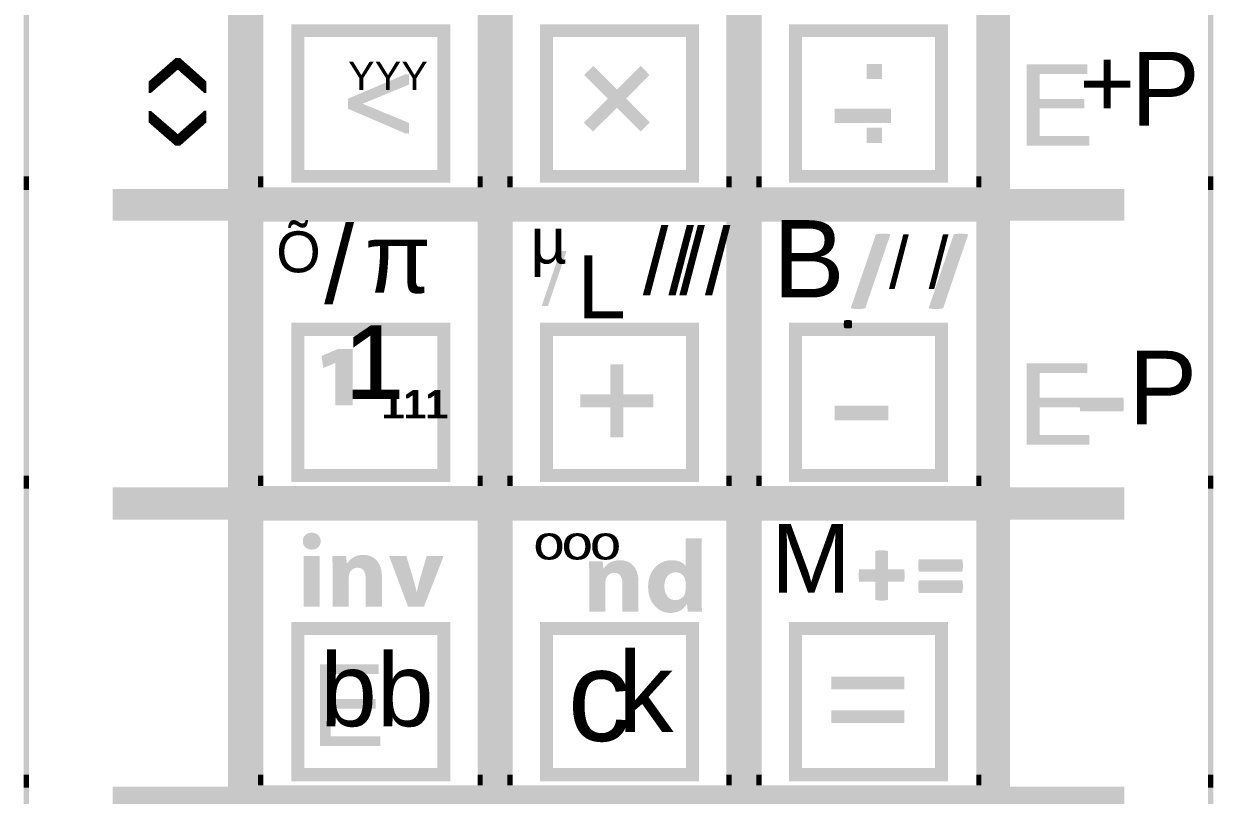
# Model space of a CAD drawing. Header units: millimetres. Extents: x 50 to 239, y 17 to 185.
# Drawn here: x 149.7 to 231.1, y 78.9 to 131.7 of the extents above; entities that cross this region are included whole.
import ezdxf

# ---------------------------------------------------------------- set-up
doc = ezdxf.new("R2010")
doc.units = ezdxf.units.MM
doc.header["$MEASUREMENT"] = 0
doc.layers.get('0').update_dxf_attribs({"linetype": 'CONTINUOUS'})
doc.styles.add('Arial0', font='arial.ttf', dxfattribs={"height": 6.6})
doc.styles.add('Arial1', font='arial.ttf', dxfattribs={"height": 6})

# ---------------------------------------------------------------- blocks, each defined once
blk = doc.blocks.new('MF11F5590')
at = {"true_color": 0xffffff}
h = blk.add_hatch(color=0, dxfattribs=at)
edge = h.paths.add_edge_path()
edge.add_spline(control_points=[(205.85, 110.845), (205.834, 110.944), (205.817, 111.027), (205.817, 111.109), (205.817, 111.109), (205.817, 111.192), (205.834, 111.275), (205.85, 111.374), (205.85, 111.374), (205.933, 111.391), (206.016, 111.391), (206.099, 111.391), (206.099, 111.391), (206.181, 111.391), (206.281, 111.391), (206.363, 111.374), (206.363, 111.374), (206.38, 111.275), (206.38, 111.192), (206.38, 111.109), (206.38, 111.109), (206.38, 111.027), (206.38, 110.944), (206.363, 110.845), (206.363, 110.845), (206.281, 110.845), (206.181, 110.828), (206.099, 110.828), (206.099, 110.828), (206.016, 110.828), (205.933, 110.845), (205.85, 110.845)], knot_values=[0, 0, 0, 0, 0.03125, 0.03125, 0.03125, 0.03125, 0.0625, 0.0625, 0.0625, 0.0625, 0.09375, 0.09375, 0.09375, 0.09375, 0.125, 0.125, 0.125, 0.125, 0.15625, 0.15625, 0.15625, 0.15625, 0.1875, 0.1875, 0.1875, 0.1875, 0.21875, 0.21875, 0.21875, 0.21875, 1, 1, 1, 1], degree=3, periodic=0)
blk = doc.blocks.new('MF11F5640')
at = {"color": 0, "true_color": 0x000007, "style": 'Arial1'}
blk.add_text('bb', height=5.0089, dxfattribs=at).set_placement((169.976, 83.595))

msp = doc.modelspace()

# ---------------------------------------------------------------- hatches: boundary and pattern name
at = {"true_color": 0x000007}
for points in [[(149.705, 138.71), (149.705, 131.198), (150.069, 131.198), (150.069, 138.71)], [(163.687, 138.876), (163.687, 131.198), (164.052, 131.198), (164.052, 138.876)], [(165.739, 138.528), (165.739, 131.198), (166.087, 131.198), (166.087, 138.528)], [(180.764, 138.528), (180.764, 131.198), (181.112, 131.198), (181.112, 138.528)], [(182.8, 138.528), (182.8, 131.198), (183.164, 131.198), (183.164, 138.528)], [(197.792, 138.528), (197.792, 131.198), (198.139, 131.198), (198.139, 138.528)], [(199.844, 138.528), (199.844, 131.198), (200.191, 131.198), (200.191, 138.528)], [(214.885, 138.528), (214.885, 131.198), (215.233, 131.198), (215.233, 138.528)], [(216.838, 138.876), (216.838, 131.198), (217.185, 131.198), (217.185, 138.876)], [(230.738, 138.71), (230.738, 131.198), (231.102, 131.198), (231.102, 138.71)], [(149.705, 131.198), (149.705, 121.236), (150.069, 121.236), (150.069, 131.198)], [(163.687, 131.198), (163.687, 121.236), (164.052, 121.236), (164.052, 131.198)], [(165.739, 131.198), (165.739, 121.236), (166.087, 121.236), (166.087, 131.198)], [(168.023, 131.645), (168.023, 120.79), (168.9, 120.79), (168.9, 131.645)], [(168.023, 131.645), (168.023, 130.768), (178.895, 130.768), (178.895, 131.645)], [(178.001, 131.645), (178.001, 120.79), (178.895, 120.79), (178.895, 131.645)], [(180.764, 131.198), (180.764, 121.236), (181.112, 121.236), (181.112, 131.198)], [(182.8, 131.198), (182.8, 121.236), (183.164, 121.236), (183.164, 131.198)], [(185.034, 131.645), (185.034, 120.79), (185.911, 120.79), (185.911, 131.645)], [(185.034, 131.645), (185.034, 130.768), (195.905, 130.768), (195.905, 131.645)], [(195.028, 131.645), (195.028, 120.79), (195.905, 120.79), (195.905, 131.645)], [(197.792, 131.198), (197.792, 121.236), (198.139, 121.236), (198.139, 131.198)], [(199.844, 131.198), (199.844, 121.236), (200.191, 121.236), (200.191, 131.198)], [(202.078, 131.645), (202.078, 120.79), (202.971, 120.79), (202.971, 131.645)], [(202.078, 131.645), (202.078, 130.768), (212.949, 130.768), (212.949, 131.645)], [(212.072, 131.645), (212.072, 120.79), (212.949, 120.79), (212.949, 131.645)], [(214.885, 131.198), (214.885, 121.236), (215.233, 121.236), (215.233, 131.198)], [(216.838, 131.198), (216.838, 121.236), (217.185, 121.236), (217.185, 131.198)], [(230.738, 131.198), (230.738, 121.236), (231.102, 121.236), (231.102, 131.198)], [(188.029, 124.91), (189.667, 126.548), (188.045, 128.17), (188.674, 128.799), (190.296, 127.177), (191.917, 128.799), (192.53, 128.17), (190.925, 126.548), (192.546, 124.926), (191.917, 124.298), (190.296, 125.919), (188.658, 124.298)], [(171.895, 125.853), (171.895, 126.548), (175.899, 128.252), (175.899, 127.508), (172.722, 126.201), (175.899, 124.893), (175.899, 124.132)], [(172.06, 125.853), (172.06, 126.548), (176.065, 128.252), (176.065, 127.508), (172.888, 126.201), (176.065, 124.893), (176.065, 124.132)], [(205.189, 125.853), (205.189, 124.893), (209.061, 124.893), (209.061, 125.853)], [(168.023, 121.667), (168.023, 120.79), (178.895, 120.79), (178.895, 121.667)], [(185.034, 121.667), (185.034, 120.79), (195.905, 120.79), (195.905, 121.667)], [(202.078, 121.667), (202.078, 120.79), (212.949, 120.79), (212.949, 121.667)], [(149.705, 121.236), (149.705, 120.293), (150.069, 120.293), (150.069, 121.236)], [(163.687, 121.236), (163.687, 120.111), (164.052, 120.111), (164.052, 121.236)], [(163.687, 120.475), (163.687, 118.125), (164.052, 118.125), (164.052, 120.475)], [(164.052, 120.475), (164.052, 120.111), (166.087, 120.111), (166.087, 120.475)], [(165.739, 121.236), (165.739, 120.475), (166.087, 120.475), (166.087, 121.236)], [(165.739, 120.475), (165.739, 120.111), (168.453, 120.111), (168.453, 120.475)], [(168.453, 120.475), (168.453, 120.111), (178.448, 120.111), (178.448, 120.475)], [(178.448, 120.475), (178.448, 120.111), (181.112, 120.111), (181.112, 120.475)], [(180.764, 121.236), (180.764, 120.475), (181.112, 120.475), (181.112, 121.236)], [(180.764, 120.475), (180.764, 120.111), (183.164, 120.111), (183.164, 120.475)], [(182.8, 121.236), (182.8, 120.475), (183.164, 120.475), (183.164, 121.236)], [(182.8, 120.475), (182.8, 120.111), (185.464, 120.111), (185.464, 120.475)], [(185.464, 120.475), (185.464, 120.111), (195.459, 120.111), (195.459, 120.475)], [(195.459, 120.475), (195.459, 120.111), (198.139, 120.111), (198.139, 120.475)], [(197.792, 121.236), (197.792, 120.475), (198.139, 120.475), (198.139, 121.236)], [(197.792, 120.475), (197.792, 120.111), (200.191, 120.111), (200.191, 120.475)], [(199.844, 121.236), (199.844, 120.475), (200.191, 120.475), (200.191, 121.236)], [(199.844, 120.475), (199.844, 120.111), (202.524, 120.111), (202.524, 120.475)], [(202.524, 120.475), (202.524, 120.111), (212.519, 120.111), (212.519, 120.475)], [(212.519, 120.475), (212.519, 120.111), (215.233, 120.111), (215.233, 120.475)], [(214.885, 121.236), (214.885, 120.475), (215.233, 120.475), (215.233, 121.236)], [(214.885, 120.475), (214.885, 120.111), (216.838, 120.111), (216.838, 120.475)], [(216.838, 121.236), (216.838, 120.111), (217.185, 120.111), (217.185, 121.236)], [(216.838, 120.475), (216.838, 118.125), (217.185, 118.125), (217.185, 120.475)], [(230.738, 121.236), (230.738, 120.293), (231.102, 120.293), (231.102, 121.236)], [(149.705, 120.293), (149.705, 118.307), (150.069, 118.307), (150.069, 120.293)], [(155.778, 120.376), (155.778, 118.208), (155.96, 118.208), (155.96, 120.376)], [(155.778, 120.376), (155.778, 120.21), (163.687, 120.21), (163.687, 120.376)], [(217.185, 120.376), (217.185, 120.21), (225.012, 120.21), (225.012, 120.376)], [(224.83, 120.376), (224.83, 118.208), (225.012, 118.208), (225.012, 120.376)], [(230.738, 120.293), (230.738, 118.307), (231.102, 118.307), (231.102, 120.293)], [(149.705, 118.307), (149.705, 110.762), (150.069, 110.762), (150.069, 118.307)], [(155.778, 118.39), (155.778, 118.208), (163.687, 118.208), (163.687, 118.39)], [(163.687, 118.473), (163.687, 110.762), (164.052, 110.762), (164.052, 118.473)], [(164.052, 118.473), (164.052, 118.125), (166.087, 118.125), (166.087, 118.473)], [(165.739, 118.473), (165.739, 118.125), (168.453, 118.125), (168.453, 118.473)], [(165.739, 118.125), (165.739, 110.762), (166.087, 110.762), (166.087, 118.125)], [(168.453, 118.473), (168.453, 118.125), (178.448, 118.125), (178.448, 118.473)], [(178.448, 118.473), (178.448, 118.125), (181.112, 118.125), (181.112, 118.473)], [(180.764, 118.473), (180.764, 118.125), (183.164, 118.125), (183.164, 118.473)], [(180.764, 118.125), (180.764, 110.762), (181.112, 110.762), (181.112, 118.125)], [(182.8, 118.473), (182.8, 118.125), (185.464, 118.125), (185.464, 118.473)], [(182.8, 118.125), (182.8, 110.762), (183.164, 110.762), (183.164, 118.125)], [(185.464, 118.473), (185.464, 118.125), (195.459, 118.125), (195.459, 118.473)], [(195.459, 118.473), (195.459, 118.125), (198.139, 118.125), (198.139, 118.473)], [(197.792, 118.473), (197.792, 118.125), (200.191, 118.125), (200.191, 118.473)], [(197.792, 118.125), (197.792, 110.762), (198.139, 110.762), (198.139, 118.125)], [(199.844, 118.473), (199.844, 118.125), (202.524, 118.125), (202.524, 118.473)], [(199.844, 118.125), (199.844, 110.762), (200.191, 110.762), (200.191, 118.125)], [(202.524, 118.473), (202.524, 118.125), (212.519, 118.125), (212.519, 118.473)], [(212.519, 118.473), (212.519, 118.125), (215.233, 118.125), (215.233, 118.473)], [(214.885, 118.473), (214.885, 118.125), (216.838, 118.125), (216.838, 118.473)], [(214.885, 118.125), (214.885, 110.762), (215.233, 110.762), (215.233, 118.125)], [(216.838, 118.473), (216.838, 110.762), (217.185, 110.762), (217.185, 118.473)], [(217.185, 118.39), (217.185, 118.208), (225.012, 118.208), (225.012, 118.39)], [(230.738, 118.307), (230.738, 110.762), (231.102, 110.762), (231.102, 118.307)], [(149.705, 110.762), (149.705, 100.751), (150.069, 100.751), (150.069, 110.762)], [(163.687, 110.762), (163.687, 100.751), (164.052, 100.751), (164.052, 110.762)], [(165.739, 110.762), (165.739, 100.751), (166.087, 100.751), (166.087, 110.762)], [(168.023, 111.209), (168.023, 100.32), (168.9, 100.32), (168.9, 111.209)], [(168.023, 111.209), (168.023, 110.315), (178.895, 110.315), (178.895, 111.209)], [(178.001, 111.209), (178.001, 100.32), (178.895, 100.32), (178.895, 111.209)], [(180.764, 110.762), (180.764, 100.751), (181.112, 100.751), (181.112, 110.762)], [(182.8, 110.762), (182.8, 100.751), (183.164, 100.751), (183.164, 110.762)], [(185.034, 111.209), (185.034, 100.32), (185.911, 100.32), (185.911, 111.209)], [(185.034, 111.209), (185.034, 110.315), (195.905, 110.315), (195.905, 111.209)], [(195.028, 111.209), (195.028, 100.32), (195.905, 100.32), (195.905, 111.209)], [(197.792, 110.762), (197.792, 100.751), (198.139, 100.751), (198.139, 110.762)], [(199.844, 110.762), (199.844, 100.751), (200.191, 100.751), (200.191, 110.762)], [(202.078, 111.209), (202.078, 100.32), (202.971, 100.32), (202.971, 111.209)], [(202.078, 111.209), (202.078, 110.315), (212.949, 110.315), (212.949, 111.209)], [(212.072, 111.209), (212.072, 100.32), (212.949, 100.32), (212.949, 111.209)], [(214.885, 110.762), (214.885, 100.751), (215.233, 100.751), (215.233, 110.762)], [(216.838, 110.762), (216.838, 100.751), (217.185, 100.751), (217.185, 110.762)], [(230.738, 110.762), (230.738, 100.751), (231.102, 100.751), (231.102, 110.762)], [(172.209, 105.566), (171.018, 105.566), (171.018, 108.462), (170.207, 108.114), (170.075, 108.942), (171.183, 109.405), (172.209, 109.405)], [(189.849, 103.365), (189.849, 105.434), (187.781, 105.434), (187.781, 106.311), (189.849, 106.311), (189.849, 108.362), (190.726, 108.362), (190.726, 106.311), (192.778, 106.311), (192.778, 105.434), (190.726, 105.434), (190.726, 103.365)], [(205.189, 105.533), (205.189, 104.54), (208.879, 104.54), (208.879, 105.533)], [(168.023, 101.197), (168.023, 100.32), (178.895, 100.32), (178.895, 101.197)], [(185.034, 101.197), (185.034, 100.32), (195.905, 100.32), (195.905, 101.197)], [(202.078, 101.197), (202.078, 100.32), (212.949, 100.32), (212.949, 101.197)], [(149.705, 100.751), (149.705, 99.857), (150.069, 99.857), (150.069, 100.751)], [(163.687, 100.751), (163.687, 99.675), (164.052, 99.675), (164.052, 100.751)], [(165.739, 100.751), (165.739, 100.039), (166.087, 100.039), (166.087, 100.751)], [(180.764, 100.751), (180.764, 100.039), (181.112, 100.039), (181.112, 100.751)], [(182.8, 100.751), (182.8, 100.039), (183.164, 100.039), (183.164, 100.751)], [(197.792, 100.751), (197.792, 100.039), (198.139, 100.039), (198.139, 100.751)], [(199.844, 100.751), (199.844, 100.039), (200.191, 100.039), (200.191, 100.751)], [(214.885, 100.751), (214.885, 100.039), (215.233, 100.039), (215.233, 100.751)], [(216.838, 100.751), (216.838, 99.675), (217.185, 99.675), (217.185, 100.751)], [(230.738, 100.751), (230.738, 99.857), (231.102, 99.857), (231.102, 100.751)], [(149.705, 99.857), (149.705, 97.822), (150.069, 97.822), (150.069, 99.857)], [(155.778, 99.94), (155.778, 97.739), (155.96, 97.739), (155.96, 99.94)], [(155.778, 99.94), (155.778, 99.774), (163.687, 99.774), (163.687, 99.94)], [(163.687, 100.039), (163.687, 97.656), (164.052, 97.656), (164.052, 100.039)], [(164.052, 100.039), (164.052, 99.675), (166.087, 99.675), (166.087, 100.039)], [(165.739, 100.039), (165.739, 99.675), (168.453, 99.675), (168.453, 100.039)], [(168.453, 100.039), (168.453, 99.675), (178.448, 99.675), (178.448, 100.039)], [(178.448, 100.039), (178.448, 99.675), (181.112, 99.675), (181.112, 100.039)], [(180.764, 100.039), (180.764, 99.675), (183.164, 99.675), (183.164, 100.039)], [(182.8, 100.039), (182.8, 99.675), (185.464, 99.675), (185.464, 100.039)], [(185.464, 100.039), (185.464, 99.675), (195.459, 99.675), (195.459, 100.039)], [(195.459, 100.039), (195.459, 99.675), (198.139, 99.675), (198.139, 100.039)], [(197.792, 100.039), (197.792, 99.675), (200.191, 99.675), (200.191, 100.039)], [(199.844, 100.039), (199.844, 99.675), (202.524, 99.675), (202.524, 100.039)], [(202.524, 100.039), (202.524, 99.675), (212.519, 99.675), (212.519, 100.039)], [(212.519, 100.039), (212.519, 99.675), (215.233, 99.675), (215.233, 100.039)], [(214.885, 100.039), (214.885, 99.675), (216.838, 99.675), (216.838, 100.039)], [(216.838, 100.039), (216.838, 97.656), (217.185, 97.656), (217.185, 100.039)], [(217.185, 99.94), (217.185, 99.774), (225.012, 99.774), (225.012, 99.94)], [(224.83, 99.94), (224.83, 97.739), (225.012, 97.739), (225.012, 99.94)], [(230.738, 99.857), (230.738, 97.822), (231.102, 97.822), (231.102, 99.857)], [(149.705, 97.822), (149.705, 90.293), (150.069, 90.293), (150.069, 97.822)], [(155.778, 97.921), (155.778, 97.739), (163.687, 97.739), (163.687, 97.921)], [(163.687, 98.004), (163.687, 90.293), (164.052, 90.293), (164.052, 98.004)], [(164.052, 98.004), (164.052, 97.656), (166.087, 97.656), (166.087, 98.004)], [(165.739, 98.004), (165.739, 97.656), (168.453, 97.656), (168.453, 98.004)], [(168.453, 98.004), (168.453, 97.656), (178.448, 97.656), (178.448, 98.004)], [(178.448, 98.004), (178.448, 97.656), (181.112, 97.656), (181.112, 98.004)], [(180.764, 98.004), (180.764, 97.656), (183.164, 97.656), (183.164, 98.004)], [(182.8, 98.004), (182.8, 97.656), (185.464, 97.656), (185.464, 98.004)], [(185.464, 98.004), (185.464, 97.656), (195.459, 97.656), (195.459, 98.004)], [(195.459, 98.004), (195.459, 97.656), (198.139, 97.656), (198.139, 98.004)], [(197.792, 98.004), (197.792, 97.656), (200.191, 97.656), (200.191, 98.004)], [(199.844, 98.004), (199.844, 97.656), (202.524, 97.656), (202.524, 98.004)], [(202.524, 98.004), (202.524, 97.656), (212.519, 97.656), (212.519, 98.004)], [(212.519, 98.004), (212.519, 97.656), (215.233, 97.656), (215.233, 98.004)], [(214.885, 98.004), (214.885, 97.656), (216.838, 97.656), (216.838, 98.004)], [(216.838, 98.004), (216.838, 90.293), (217.185, 90.293), (217.185, 98.004)], [(217.185, 97.921), (217.185, 97.739), (225.012, 97.739), (225.012, 97.921)], [(230.738, 97.822), (230.738, 90.293), (231.102, 90.293), (231.102, 97.822)], [(165.739, 97.656), (165.739, 90.293), (166.087, 90.293), (166.087, 97.656)], [(180.764, 97.656), (180.764, 90.293), (181.112, 90.293), (181.112, 97.656)], [(182.8, 97.656), (182.8, 90.293), (183.164, 90.293), (183.164, 97.656)], [(197.792, 97.656), (197.792, 90.293), (198.139, 90.293), (198.139, 97.656)], [(199.844, 97.656), (199.844, 90.293), (200.191, 90.293), (200.191, 97.656)], [(214.885, 97.656), (214.885, 90.293), (215.233, 90.293), (215.233, 97.656)], [(168.023, 90.723), (168.023, 79.835), (168.9, 79.835), (168.9, 90.723)], [(168.023, 90.723), (168.023, 89.846), (178.895, 89.846), (178.895, 90.723)], [(178.001, 90.723), (178.001, 79.835), (178.895, 79.835), (178.895, 90.723)], [(185.034, 90.723), (185.034, 79.835), (185.911, 79.835), (185.911, 90.723)], [(185.034, 90.723), (185.034, 89.846), (195.905, 89.846), (195.905, 90.723)], [(195.028, 90.723), (195.028, 79.835), (195.905, 79.835), (195.905, 90.723)], [(202.078, 90.723), (202.078, 79.835), (202.971, 79.835), (202.971, 90.723)], [(202.078, 90.723), (202.078, 89.846), (212.949, 89.846), (212.949, 90.723)], [(212.072, 90.723), (212.072, 79.835), (212.949, 79.835), (212.949, 90.723)], [(149.705, 90.293), (149.705, 80.281), (150.069, 80.281), (150.069, 90.293)], [(163.687, 90.293), (163.687, 80.281), (164.052, 80.281), (164.052, 90.293)], [(165.739, 90.293), (165.739, 80.281), (166.087, 80.281), (166.087, 90.293)], [(180.764, 90.293), (180.764, 80.281), (181.112, 80.281), (181.112, 90.293)], [(182.8, 90.293), (182.8, 80.281), (183.164, 80.281), (183.164, 90.293)], [(197.792, 90.293), (197.792, 80.281), (198.139, 80.281), (198.139, 90.293)], [(199.844, 90.293), (199.844, 80.281), (200.191, 80.281), (200.191, 90.293)], [(214.885, 90.293), (214.885, 80.281), (215.233, 80.281), (215.233, 90.293)], [(216.838, 90.293), (216.838, 80.281), (217.185, 80.281), (217.185, 90.293)], [(230.738, 90.293), (230.738, 80.281), (231.102, 80.281), (231.102, 90.293)], [(169.976, 82.251), (169.976, 87.827), (173.98, 87.827), (173.98, 87.165), (170.704, 87.165), (170.704, 85.461), (173.781, 85.461), (173.781, 84.799), (170.704, 84.799), (170.704, 82.912), (174.112, 82.912), (174.112, 82.251)], [(168.023, 80.728), (168.023, 79.835), (178.895, 79.835), (178.895, 80.728)], [(185.034, 80.728), (185.034, 79.835), (195.905, 79.835), (195.905, 80.728)], [(202.078, 80.728), (202.078, 79.835), (212.949, 79.835), (212.949, 80.728)], [(149.705, 80.281), (149.705, 79.388), (150.069, 79.388), (150.069, 80.281)], [(163.687, 80.281), (163.687, 79.206), (164.052, 79.206), (164.052, 80.281)], [(165.739, 80.281), (165.739, 79.553), (166.087, 79.553), (166.087, 80.281)], [(180.764, 80.281), (180.764, 79.553), (181.112, 79.553), (181.112, 80.281)], [(182.8, 80.281), (182.8, 79.553), (183.164, 79.553), (183.164, 80.281)], [(197.792, 80.281), (197.792, 79.553), (198.139, 79.553), (198.139, 80.281)], [(199.844, 80.281), (199.844, 79.553), (200.191, 79.553), (200.191, 80.281)], [(214.885, 80.281), (214.885, 79.553), (215.233, 79.553), (215.233, 80.281)], [(216.838, 80.281), (216.838, 79.206), (217.185, 79.206), (217.185, 80.281)], [(230.738, 80.281), (230.738, 79.388), (231.102, 79.388), (231.102, 80.281)], [(149.705, 79.388), (149.705, 77.369), (150.069, 77.369), (150.069, 79.388)], [(155.778, 79.471), (155.778, 77.286), (155.96, 77.286), (155.96, 79.471)], [(155.778, 79.471), (155.778, 79.289), (163.687, 79.289), (163.687, 79.471)], [(163.687, 79.553), (163.687, 77.187), (164.052, 77.187), (164.052, 79.553)], [(164.052, 79.553), (164.052, 79.206), (166.087, 79.206), (166.087, 79.553)], [(165.739, 79.553), (165.739, 79.206), (168.453, 79.206), (168.453, 79.553)], [(168.453, 79.553), (168.453, 79.206), (178.448, 79.206), (178.448, 79.553)], [(178.448, 79.553), (178.448, 79.206), (181.112, 79.206), (181.112, 79.553)], [(180.764, 79.553), (180.764, 79.206), (183.164, 79.206), (183.164, 79.553)], [(182.8, 79.553), (182.8, 79.206), (185.464, 79.206), (185.464, 79.553)], [(185.464, 79.553), (185.464, 79.206), (195.459, 79.206), (195.459, 79.553)], [(195.459, 79.553), (195.459, 79.206), (198.139, 79.206), (198.139, 79.553)], [(197.792, 79.553), (197.792, 79.206), (200.191, 79.206), (200.191, 79.553)], [(199.844, 79.553), (199.844, 79.206), (202.524, 79.206), (202.524, 79.553)], [(202.524, 79.553), (202.524, 79.206), (212.519, 79.206), (212.519, 79.553)], [(212.519, 79.553), (212.519, 79.206), (215.233, 79.206), (215.233, 79.553)], [(214.885, 79.553), (214.885, 79.206), (216.838, 79.206), (216.838, 79.553)], [(216.838, 79.553), (216.838, 77.187), (217.185, 77.187), (217.185, 79.553)], [(217.185, 79.471), (217.185, 79.289), (225.012, 79.289), (225.012, 79.471)], [(224.83, 79.471), (224.83, 77.286), (225.012, 77.286), (225.012, 79.471)], [(230.738, 79.388), (230.738, 77.369), (231.102, 77.369), (231.102, 79.388)]]:
    msp.add_hatch(color=0, dxfattribs=at).paths.add_polyline_path(points)
at = {"true_color": 0xdddddd}
for points in [[(163.869, 138.71), (163.869, 131.198), (165.938, 131.198), (165.938, 138.71)], [(180.93, 138.71), (180.93, 131.198), (182.998, 131.198), (182.998, 138.71)], [(197.974, 138.71), (197.974, 131.198), (200.026, 131.198), (200.026, 138.71)], [(215.051, 138.71), (215.051, 131.198), (217.036, 131.198), (217.036, 138.71)], [(163.869, 131.198), (163.869, 121.236), (165.938, 121.236), (165.938, 131.198)], [(180.93, 131.198), (180.93, 121.236), (182.998, 121.236), (182.998, 131.198)], [(197.974, 131.198), (197.974, 121.236), (200.026, 121.236), (200.026, 131.198)], [(215.051, 131.198), (215.051, 121.236), (217.036, 121.236), (217.036, 131.198)], [(163.869, 121.236), (163.869, 120.293), (165.938, 120.293), (165.938, 121.236)], [(180.93, 121.236), (180.93, 120.293), (182.998, 120.293), (182.998, 121.236)], [(197.974, 121.236), (197.974, 120.293), (200.026, 120.293), (200.026, 121.236)], [(215.051, 121.236), (215.051, 120.293), (217.036, 120.293), (217.036, 121.236)], [(163.869, 120.293), (163.869, 118.307), (165.921, 118.307), (165.921, 120.293)], [(165.921, 120.293), (165.921, 118.291), (180.93, 118.291), (180.93, 120.293)], [(180.93, 120.293), (180.93, 118.307), (182.982, 118.307), (182.982, 120.293)], [(182.982, 120.293), (182.982, 118.291), (197.974, 118.291), (197.974, 120.293)], [(197.974, 120.293), (197.974, 118.307), (200.009, 118.307), (200.009, 120.293)], [(200.009, 120.293), (200.009, 118.291), (215.051, 118.291), (215.051, 120.293)], [(215.051, 120.293), (215.051, 118.307), (217.036, 118.307), (217.036, 120.293)], [(163.869, 118.307), (163.869, 110.762), (165.938, 110.762), (165.938, 118.307)], [(180.93, 118.307), (180.93, 110.762), (182.998, 110.762), (182.998, 118.307)], [(197.974, 118.307), (197.974, 110.762), (200.026, 110.762), (200.026, 118.307)], [(215.051, 118.307), (215.051, 110.762), (217.036, 110.762), (217.036, 118.307)], [(163.869, 110.762), (163.869, 100.751), (165.938, 100.751), (165.938, 110.762)], [(180.93, 110.762), (180.93, 100.751), (182.998, 100.751), (182.998, 110.762)], [(197.974, 110.762), (197.974, 100.751), (200.026, 100.751), (200.026, 110.762)], [(215.051, 110.762), (215.051, 100.751), (217.036, 100.751), (217.036, 110.762)], [(163.869, 100.751), (163.869, 99.857), (165.938, 99.857), (165.938, 100.751)], [(180.93, 100.751), (180.93, 99.857), (182.998, 99.857), (182.998, 100.751)], [(197.974, 100.751), (197.974, 99.857), (200.026, 99.857), (200.026, 100.751)], [(215.051, 100.751), (215.051, 99.857), (217.036, 99.857), (217.036, 100.751)], [(163.869, 99.857), (163.869, 97.822), (165.921, 97.822), (165.921, 99.857)], [(165.921, 99.857), (165.921, 97.805), (180.93, 97.805), (180.93, 99.857)], [(180.93, 99.857), (180.93, 97.822), (182.982, 97.822), (182.982, 99.857)], [(182.982, 99.857), (182.982, 97.805), (197.974, 97.805), (197.974, 99.857)], [(197.974, 99.857), (197.974, 97.822), (200.009, 97.822), (200.009, 99.857)], [(200.009, 99.857), (200.009, 97.805), (215.051, 97.805), (215.051, 99.857)], [(215.051, 99.857), (215.051, 97.822), (217.036, 97.822), (217.036, 99.857)], [(163.869, 97.822), (163.869, 90.293), (165.938, 90.293), (165.938, 97.822)], [(180.93, 97.822), (180.93, 90.293), (182.998, 90.293), (182.998, 97.822)], [(197.974, 97.822), (197.974, 90.293), (200.026, 90.293), (200.026, 97.822)], [(215.051, 97.822), (215.051, 90.293), (217.036, 90.293), (217.036, 97.822)], [(163.869, 90.293), (163.869, 80.281), (165.938, 80.281), (165.938, 90.293)], [(180.93, 90.293), (180.93, 80.281), (182.998, 80.281), (182.998, 90.293)], [(197.974, 90.293), (197.974, 80.281), (200.026, 80.281), (200.026, 90.293)], [(215.051, 90.293), (215.051, 80.281), (217.036, 80.281), (217.036, 90.293)], [(163.869, 80.281), (163.869, 79.388), (165.938, 79.388), (165.938, 80.281)], [(180.93, 80.281), (180.93, 79.388), (182.998, 79.388), (182.998, 80.281)], [(197.974, 80.281), (197.974, 79.388), (200.026, 79.388), (200.026, 80.281)], [(215.051, 80.281), (215.051, 79.388), (217.036, 79.388), (217.036, 80.281)], [(163.869, 79.388), (163.869, 77.352), (217.036, 77.352), (217.036, 79.388)]]:
    msp.add_hatch(color=0, dxfattribs=at).paths.add_polyline_path(points)
at = {"true_color": 0x000007}
h = msp.add_hatch(color=0, dxfattribs=at)
h.paths.add_polyline_path([(207.389, 127.888), (207.389, 128.931), (208.432, 128.931), (208.432, 127.888)])
h.paths.add_polyline_path([(207.389, 123.52), (207.389, 124.562), (208.432, 124.562), (208.432, 123.52)])
at = {"true_color": 0x000010}
for points in [[(218.327, 123.338), (218.327, 128.898), (222.348, 128.898), (222.348, 128.236), (219.072, 128.236), (219.072, 126.532), (222.133, 126.532), (222.133, 125.886), (219.072, 125.886), (219.072, 123.983), (222.481, 123.983), (222.481, 123.338)], [(218.41, 123.338), (218.41, 128.898), (222.414, 128.898), (222.414, 128.236), (219.138, 128.236), (219.138, 126.532), (222.216, 126.532), (222.216, 125.886), (219.138, 125.886), (219.138, 123.983), (222.547, 123.983), (222.547, 123.338)], [(218.476, 123.338), (218.476, 128.898), (222.497, 128.898), (222.497, 128.236), (219.221, 128.236), (219.221, 126.532), (222.282, 126.532), (222.282, 125.886), (219.221, 125.886), (219.221, 123.983), (222.63, 123.983), (222.63, 123.338)], [(218.327, 102.869), (218.327, 108.429), (222.348, 108.429), (222.348, 107.783), (219.072, 107.783), (219.072, 106.079), (222.133, 106.079), (222.133, 105.417), (219.072, 105.417), (219.072, 103.531), (222.481, 103.531), (222.481, 102.869)], [(218.41, 102.869), (218.41, 108.429), (222.414, 108.429), (222.414, 107.783), (219.138, 107.783), (219.138, 106.079), (222.216, 106.079), (222.216, 105.417), (219.138, 105.417), (219.138, 103.531), (222.547, 103.531), (222.547, 102.869)], [(218.476, 102.869), (218.476, 108.429), (222.497, 108.429), (222.497, 107.783), (219.221, 107.783), (219.221, 106.079), (222.282, 106.079), (222.282, 105.417), (219.221, 105.417), (219.221, 103.531), (222.63, 103.531), (222.63, 102.869)]]:
    msp.add_hatch(color=0, dxfattribs=at).paths.add_polyline_path(points)
at = {"true_color": 0xededed}
for points in [[(155.877, 120.293), (155.877, 118.291), (163.869, 118.291), (163.869, 120.293)], [(217.036, 120.293), (217.036, 118.291), (224.946, 118.291), (224.946, 120.293)], [(155.877, 99.857), (155.877, 97.805), (163.869, 97.805), (163.869, 99.857)], [(217.036, 99.857), (217.036, 97.805), (224.946, 97.805), (224.946, 99.857)], [(155.877, 79.388), (155.877, 77.352), (163.869, 77.352), (163.869, 79.388)], [(217.036, 79.388), (217.036, 77.352), (224.946, 77.352), (224.946, 79.388)]]:
    msp.add_hatch(color=0, dxfattribs=at).paths.add_polyline_path(points)
at = {"true_color": 0xff7b52}
h = msp.add_hatch(color=0, dxfattribs=at)
edge = h.paths.add_edge_path()
edge.add_spline(control_points=[(208.018, 117.265), (208.184, 117.298), (208.349, 117.315), (208.515, 117.315), (208.515, 117.315), (208.68, 117.315), (208.845, 117.298), (209.011, 117.265)], knot_values=[0, 0, 0, 0, 0.125, 0.125, 0.125, 0.125, 1, 1, 1, 1], degree=3, periodic=0)
edge.add_line((209.011, 117.265), (207.29, 112.201))
edge.add_spline(control_points=[(207.29, 112.201), (207.125, 112.168), (206.959, 112.152), (206.794, 112.152), (206.794, 112.152), (206.628, 112.152), (206.463, 112.168), (206.297, 112.201)], knot_values=[0, 0, 0, 0, 0.125, 0.125, 0.125, 0.125, 1, 1, 1, 1], degree=3, periodic=0)
edge.add_line((206.297, 112.201), (208.018, 117.265))
h = msp.add_hatch(color=0, dxfattribs=at)
edge = h.paths.add_edge_path()
edge.add_spline(control_points=[(213.346, 117.265), (213.512, 117.298), (213.694, 117.315), (213.843, 117.315), (213.843, 117.315), (214.008, 117.315), (214.174, 117.298), (214.339, 117.265)], knot_values=[0, 0, 0, 0, 0.125, 0.125, 0.125, 0.125, 1, 1, 1, 1], degree=3, periodic=0)
edge.add_line((214.339, 117.265), (212.618, 112.201))
edge.add_spline(control_points=[(212.618, 112.201), (212.453, 112.168), (212.287, 112.152), (212.122, 112.152), (212.122, 112.152), (211.956, 112.152), (211.791, 112.168), (211.625, 112.201)], knot_values=[0, 0, 0, 0, 0.125, 0.125, 0.125, 0.125, 1, 1, 1, 1], degree=3, periodic=0)
edge.add_line((211.625, 112.201), (213.346, 117.265))
at = {"true_color": 0x0084c6}
msp.add_hatch(color=0, dxfattribs=at).paths.add_polyline_path([(185.15, 112.367), (186.424, 116.123), (186.854, 116.123), (185.58, 112.367)])
at = {"true_color": 0x000010}
h = msp.add_hatch(color=0, dxfattribs=at)
edge = h.paths.add_edge_path()
edge.add_spline(control_points=[(224.946, 106.095), (224.979, 105.93), (224.979, 105.781), (224.979, 105.616), (224.979, 105.616), (224.979, 105.467), (224.979, 105.301), (224.946, 105.152)], knot_values=[0, 0, 0, 0, 0.125, 0.125, 0.125, 0.125, 1, 1, 1, 1], degree=3, periodic=0)
edge.add_line((224.946, 105.152), (222.001, 105.152))
edge.add_spline(control_points=[(222.001, 105.152), (221.968, 105.301), (221.968, 105.467), (221.968, 105.616), (221.968, 105.616), (221.968, 105.781), (221.968, 105.93), (222.001, 106.095)], knot_values=[0, 0, 0, 0, 0.125, 0.125, 0.125, 0.125, 1, 1, 1, 1], degree=3, periodic=0)
edge.add_line((222.001, 106.095), (224.946, 106.095))
at = {"true_color": 0x0084c6}
h = msp.add_hatch(color=0, dxfattribs=at)
h.paths.add_polyline_path([(169.959, 91.782), (168.867, 91.782), (168.867, 95.24), (169.959, 95.24)])
edge = h.paths.add_edge_path()
edge.add_spline(control_points=[(170.025, 96.266), (170.025, 96.101), (169.976, 95.968), (169.86, 95.853), (169.86, 95.853), (169.744, 95.753), (169.595, 95.687), (169.413, 95.687), (169.413, 95.687), (169.231, 95.687), (169.082, 95.753), (168.966, 95.853), (168.966, 95.853), (168.85, 95.968), (168.801, 96.101), (168.801, 96.266), (168.801, 96.266), (168.801, 96.432), (168.85, 96.564), (168.966, 96.68), (168.966, 96.68), (169.082, 96.779), (169.231, 96.845), (169.413, 96.845), (169.413, 96.845), (169.595, 96.845), (169.744, 96.779), (169.86, 96.68), (169.86, 96.68), (169.959, 96.564), (170.025, 96.432), (170.025, 96.266)], knot_values=[0, 0, 0, 0, 0.03125, 0.03125, 0.03125, 0.03125, 0.0625, 0.0625, 0.0625, 0.0625, 0.09375, 0.09375, 0.09375, 0.09375, 0.125, 0.125, 0.125, 0.125, 0.15625, 0.15625, 0.15625, 0.15625, 0.1875, 0.1875, 0.1875, 0.1875, 0.21875, 0.21875, 0.21875, 0.21875, 1, 1, 1, 1], degree=3, periodic=0)
at = {"true_color": 0xff7b52}
h = msp.add_hatch(color=0, dxfattribs=at)
edge = h.paths.add_edge_path()
edge.add_line((194.995, 96.465), (196.087, 96.465))
edge.add_line((196.087, 96.465), (196.087, 92.46))
edge.add_spline(control_points=[(196.087, 92.46), (196.087, 92.096), (196.104, 91.749), (196.12, 91.434)], knot_values=[0, 0, 0, 0, 1, 1, 1, 1], degree=3, periodic=0)
edge.add_line((196.12, 91.434), (195.144, 91.434))
edge.add_line((195.144, 91.434), (195.095, 91.964))
edge.add_line((195.095, 91.964), (195.078, 91.964))
edge.add_spline(control_points=[(195.078, 91.964), (194.846, 91.567), (194.466, 91.352), (193.953, 91.352), (193.953, 91.352), (193.523, 91.352), (193.175, 91.517), (192.877, 91.848), (192.877, 91.848), (192.579, 92.179), (192.43, 92.609), (192.43, 93.139), (192.43, 93.139), (192.43, 93.685), (192.596, 94.132), (192.894, 94.463), (192.894, 94.463), (193.208, 94.793), (193.589, 94.959), (194.036, 94.959), (194.036, 94.959), (194.482, 94.959), (194.797, 94.827), (194.979, 94.578)], knot_values=[0, 0, 0, 0, 0.041667, 0.041667, 0.041667, 0.041667, 0.083333, 0.083333, 0.083333, 0.083333, 0.125, 0.125, 0.125, 0.125, 0.166667, 0.166667, 0.166667, 0.166667, 0.208333, 0.208333, 0.208333, 0.208333, 1, 1, 1, 1], degree=3, periodic=0)
edge.add_line((194.979, 94.578), (194.995, 94.578))
edge.add_line((194.995, 94.578), (194.995, 96.465))
edge = h.paths.add_edge_path()
edge.add_line((194.995, 93.006), (194.995, 93.404))
edge.add_spline(control_points=[(194.995, 93.404), (194.995, 93.619), (194.929, 93.784), (194.813, 93.933), (194.813, 93.933), (194.681, 94.065), (194.515, 94.132), (194.317, 94.132), (194.317, 94.132), (194.085, 94.132), (193.887, 94.049), (193.754, 93.867), (193.754, 93.867), (193.622, 93.685), (193.539, 93.453), (193.539, 93.172), (193.539, 93.172), (193.539, 92.874), (193.622, 92.659), (193.754, 92.477), (193.754, 92.477), (193.887, 92.311), (194.085, 92.229), (194.317, 92.229), (194.317, 92.229), (194.482, 92.229), (194.631, 92.295), (194.78, 92.411), (194.78, 92.411), (194.929, 92.543), (194.995, 92.725), (194.995, 93.006)], knot_values=[0, 0, 0, 0, 0.03125, 0.03125, 0.03125, 0.03125, 0.0625, 0.0625, 0.0625, 0.0625, 0.09375, 0.09375, 0.09375, 0.09375, 0.125, 0.125, 0.125, 0.125, 0.15625, 0.15625, 0.15625, 0.15625, 0.1875, 0.1875, 0.1875, 0.1875, 0.21875, 0.21875, 0.21875, 0.21875, 1, 1, 1, 1], degree=3, periodic=0)
at = {"true_color": 0x0084c6}
h = msp.add_hatch(color=0, dxfattribs=at)
edge = h.paths.add_edge_path()
edge.add_line((170.836, 91.782), (170.836, 94.132))
edge.add_spline(control_points=[(170.836, 94.132), (170.836, 94.479), (170.836, 94.843), (170.819, 95.24)], knot_values=[0, 0, 0, 0, 1, 1, 1, 1], degree=3, periodic=0)
edge.add_line((170.819, 95.24), (171.763, 95.24))
edge.add_line((171.763, 95.24), (171.812, 94.76))
edge.add_line((171.812, 94.76), (171.845, 94.76))
edge.add_spline(control_points=[(171.845, 94.76), (172.094, 95.124), (172.458, 95.323), (172.938, 95.323), (172.938, 95.323), (173.318, 95.323), (173.632, 95.191), (173.864, 94.926), (173.864, 94.926), (174.096, 94.661), (174.212, 94.297), (174.212, 93.817)], knot_values=[0, 0, 0, 0, 0.083333, 0.083333, 0.083333, 0.083333, 0.166667, 0.166667, 0.166667, 0.166667, 1, 1, 1, 1], degree=3, periodic=0)
edge.add_line((174.212, 93.817), (174.212, 91.782))
edge.add_line((174.212, 91.782), (173.103, 91.782))
edge.add_line((173.103, 91.782), (173.103, 93.668))
edge.add_spline(control_points=[(173.103, 93.668), (173.103, 94.181), (172.921, 94.446), (172.54, 94.446), (172.54, 94.446), (172.375, 94.446), (172.243, 94.38), (172.127, 94.264), (172.127, 94.264), (171.994, 94.148), (171.945, 93.983), (171.945, 93.768)], knot_values=[0, 0, 0, 0, 0.083333, 0.083333, 0.083333, 0.083333, 0.166667, 0.166667, 0.166667, 0.166667, 1, 1, 1, 1], degree=3, periodic=0)
edge.add_line((171.945, 93.768), (171.945, 91.782))
edge.add_line((171.945, 91.782), (170.836, 91.782))
h = msp.add_hatch(color=0, dxfattribs=at)
edge = h.paths.add_edge_path()
edge.add_line((174.708, 95.24), (175.883, 95.24))
edge.add_spline(control_points=[(175.883, 95.24), (176.346, 93.751), (176.578, 92.94), (176.578, 92.808)], knot_values=[0, 0, 0, 0, 1, 1, 1, 1], degree=3, periodic=0)
edge.add_line((176.578, 92.808), (176.611, 92.808))
edge.add_spline(control_points=[(176.611, 92.808), (176.661, 93.039), (176.71, 93.304), (176.793, 93.586)], knot_values=[0, 0, 0, 0, 1, 1, 1, 1], degree=3, periodic=0)
edge.add_line((176.793, 93.586), (177.273, 95.24))
edge.add_line((177.273, 95.24), (178.431, 95.24))
edge.add_line((178.431, 95.24), (177.091, 91.782))
edge.add_line((177.091, 91.782), (175.999, 91.782))
edge.add_line((175.999, 91.782), (174.708, 95.24))
at = {"true_color": 0xa7329e}
h = msp.add_hatch(color=0, dxfattribs=at)
edge = h.paths.add_edge_path()
edge.add_line((207.985, 93.486), (206.876, 93.486))
edge.add_spline(control_points=[(206.876, 93.486), (206.843, 93.635), (206.843, 93.768), (206.843, 93.916), (206.843, 93.916), (206.843, 94.049), (206.843, 94.198), (206.876, 94.347)], knot_values=[0, 0, 0, 0, 0.125, 0.125, 0.125, 0.125, 1, 1, 1, 1], degree=3, periodic=0)
edge.add_line((206.876, 94.347), (207.985, 94.347))
edge.add_line((207.985, 94.347), (207.985, 95.588))
edge.add_spline(control_points=[(207.985, 95.588), (208.134, 95.621), (208.266, 95.637), (208.415, 95.637), (208.415, 95.637), (208.564, 95.637), (208.697, 95.621), (208.845, 95.588)], knot_values=[0, 0, 0, 0, 0.125, 0.125, 0.125, 0.125, 1, 1, 1, 1], degree=3, periodic=0)
edge.add_line((208.845, 95.588), (208.845, 94.347))
edge.add_line((208.845, 94.347), (209.954, 94.347))
edge.add_spline(control_points=[(209.954, 94.347), (209.971, 94.198), (209.987, 94.065), (209.987, 93.916), (209.987, 93.916), (209.987, 93.768), (209.971, 93.635), (209.954, 93.486)], knot_values=[0, 0, 0, 0, 0.125, 0.125, 0.125, 0.125, 1, 1, 1, 1], degree=3, periodic=0)
edge.add_line((209.954, 93.486), (208.845, 93.486))
edge.add_line((208.845, 93.486), (208.845, 92.245))
edge.add_spline(control_points=[(208.845, 92.245), (208.697, 92.212), (208.564, 92.196), (208.415, 92.196), (208.415, 92.196), (208.266, 92.196), (208.134, 92.212), (207.985, 92.245)], knot_values=[0, 0, 0, 0, 0.125, 0.125, 0.125, 0.125, 1, 1, 1, 1], degree=3, periodic=0)
edge.add_line((207.985, 92.245), (207.985, 93.486))
at = {"true_color": 0xff7b52}
h = msp.add_hatch(color=0, dxfattribs=at)
edge = h.paths.add_edge_path()
edge.add_line((188.409, 91.434), (188.409, 93.784))
edge.add_spline(control_points=[(188.409, 93.784), (188.409, 94.115), (188.393, 94.496), (188.376, 94.893)], knot_values=[0, 0, 0, 0, 1, 1, 1, 1], degree=3, periodic=0)
edge.add_line((188.376, 94.893), (189.319, 94.893))
edge.add_line((189.319, 94.893), (189.369, 94.396))
edge.add_line((189.369, 94.396), (189.402, 94.396))
edge.add_spline(control_points=[(189.402, 94.396), (189.65, 94.777), (190.014, 94.959), (190.494, 94.959), (190.494, 94.959), (190.891, 94.959), (191.189, 94.843), (191.421, 94.578), (191.421, 94.578), (191.653, 94.314), (191.769, 93.933), (191.769, 93.47)], knot_values=[0, 0, 0, 0, 0.083333, 0.083333, 0.083333, 0.083333, 0.166667, 0.166667, 0.166667, 0.166667, 1, 1, 1, 1], degree=3, periodic=0)
edge.add_line((191.769, 93.47), (191.769, 91.434))
edge.add_line((191.769, 91.434), (190.676, 91.434))
edge.add_line((190.676, 91.434), (190.676, 93.321))
edge.add_spline(control_points=[(190.676, 93.321), (190.676, 93.834), (190.478, 94.098), (190.097, 94.098), (190.097, 94.098), (189.948, 94.098), (189.799, 94.032), (189.684, 93.916), (189.684, 93.916), (189.568, 93.801), (189.502, 93.635), (189.502, 93.42)], knot_values=[0, 0, 0, 0, 0.083333, 0.083333, 0.083333, 0.083333, 0.166667, 0.166667, 0.166667, 0.166667, 1, 1, 1, 1], degree=3, periodic=0)
edge.add_line((189.502, 93.42), (189.502, 91.434))
edge.add_line((189.502, 91.434), (188.409, 91.434))
at = {"true_color": 0xa7329e}
h = msp.add_hatch(color=0, dxfattribs=at)
edge = h.paths.add_edge_path()
edge.add_spline(control_points=[(213.926, 93.586), (213.959, 93.453), (213.975, 93.304), (213.975, 93.155), (213.975, 93.155), (213.975, 93.023), (213.959, 92.874), (213.926, 92.725)], knot_values=[0, 0, 0, 0, 0.125, 0.125, 0.125, 0.125, 1, 1, 1, 1], degree=3, periodic=0)
edge.add_line((213.926, 92.725), (210.964, 92.725))
edge.add_spline(control_points=[(210.964, 92.725), (210.93, 92.874), (210.914, 93.006), (210.914, 93.155), (210.914, 93.155), (210.914, 93.304), (210.93, 93.453), (210.964, 93.586)], knot_values=[0, 0, 0, 0, 0.125, 0.125, 0.125, 0.125, 1, 1, 1, 1], degree=3, periodic=0)
edge.add_line((210.964, 93.586), (213.926, 93.586))
edge = h.paths.add_edge_path()
edge.add_spline(control_points=[(213.926, 95.025), (213.959, 94.893), (213.975, 94.744), (213.975, 94.595), (213.975, 94.595), (213.975, 94.463), (213.959, 94.314), (213.926, 94.165)], knot_values=[0, 0, 0, 0, 0.125, 0.125, 0.125, 0.125, 1, 1, 1, 1], degree=3, periodic=0)
edge.add_line((213.926, 94.165), (210.964, 94.165))
edge.add_spline(control_points=[(210.964, 94.165), (210.93, 94.314), (210.914, 94.463), (210.914, 94.595), (210.914, 94.595), (210.914, 94.744), (210.93, 94.893), (210.964, 95.025)], knot_values=[0, 0, 0, 0, 0.125, 0.125, 0.125, 0.125, 1, 1, 1, 1], degree=3, periodic=0)
edge.add_line((210.964, 95.025), (213.926, 95.025))
at = {"true_color": 0x000007}
h = msp.add_hatch(color=0, dxfattribs=at)
h.paths.add_polyline_path([(209.954, 86.123), (204.957, 86.123), (204.957, 86.983), (209.954, 86.983)])
h.paths.add_polyline_path([(209.954, 83.823), (204.957, 83.823), (204.957, 84.683), (209.954, 84.683)])

# ---------------------------------------------------------------- block references
at = {"color": 0, "true_color": 0xffffff}
for name in ['MF11F5590', 'MF11F5640']:
    msp.add_blockref(name, (0, 0), dxfattribs=at)

# ---------------------------------------------------------------- texts
at = {"color": 0, "true_color": 0x000010, "style": 'Arial1'}
for s, height, p in [('P', 5.054, (225.476, 124.698)), ('+', 4.673, (221.935, 125.288)), ('P', 5.037, (225.31, 104.256))]:
    msp.add_text(s, height=height, dxfattribs=at).set_placement(p)
at = {"color": 0, "true_color": 0xffffff, "style": 'Arial1'}
msp.add_text('›', height=6.943, rotation=90, dxfattribs=at).set_placement((162.893, 126.515))
at = {"color": 0, "true_color": 0x000007}
for s, height, style, p in [('YYY', 1.9548, 'Arial0', (171.895, 127.134)), ('/', 5.28, 'Arial1', (170.257, 112.539)), ('¹', 8.4, 'Arial1', (171.746, 102.637)), ('¹¹¹', 3.2151, 'Arial0', (174.179, 103.391)), ('¹¹¹', 3.2223, 'Arial0', (174.228, 103.387)), ('¹¹¹', 3.2151, 'Arial0', (174.294, 103.391)), ('k', 5.475, 'Arial1', (190.345, 83.201)), ('c', 6.198, 'Arial1', (186.92, 82.591))]:
    msp.add_text(s, height=height, dxfattribs=dict(at, style=style)).set_placement(p)
at = {"color": 0, "true_color": 0x000010, "style": 'Arial1'}
msp.add_text('‹', height=6.955, rotation=90, dxfattribs=at).set_placement((162.893, 122.908))
at = {"color": 0, "true_color": 0x0084c6}
for s, height, style, p in [('Õ', 2.803, 'Arial1', (166.98, 114.663)), ('B', 5.295, 'Arial0', (200.952, 112.94)), ('µ', 3.098, 'Arial1', (184.372, 115.267)), ('L', 4.32, 'Arial1', (187.565, 111.506))]:
    msp.add_text(s, height=height, dxfattribs=dict(at, style=style)).set_placement(p)
at = {"color": 0, "true_color": 0xff7b52, "style": 'Arial1'}
for s, height, p in [('//', 4.5104, (192.066, 113.152)), ('//', 4.5104, (194.565, 113.152)), ('/ /', 3.4969, (208.912, 113.572)), ('π', 4.737, (173.02, 113.26)), ('OOO', 1.778, (184.62, 95.009)), ('OOO', 1.778, (184.686, 95.009)), ('OOO', 1.778, (184.752, 95.009))]:
    msp.add_text(s, height=height, dxfattribs=at).set_placement(p)
at = {"color": 0, "true_color": 0xa7329e, "style": 'Arial1'}
msp.add_text('M', height=4.691, dxfattribs=at).set_placement((200.853, 92.739))

doc.saveas('drawing.dxf')
